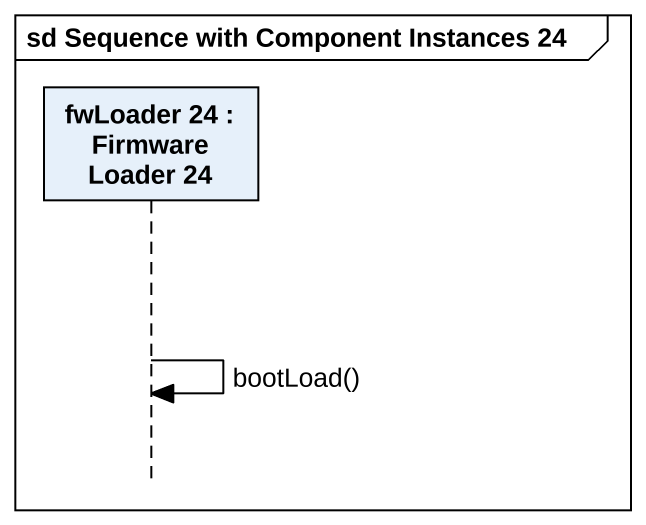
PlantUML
@startuml
mainframe sd Sequence with Component Instances 24
hide footbox
participant "fwLoader 24 : Firmware Loader 24" as fwLoader_24

fwLoader_24 -> fwLoader_24 : bootLoad()
@enduml
